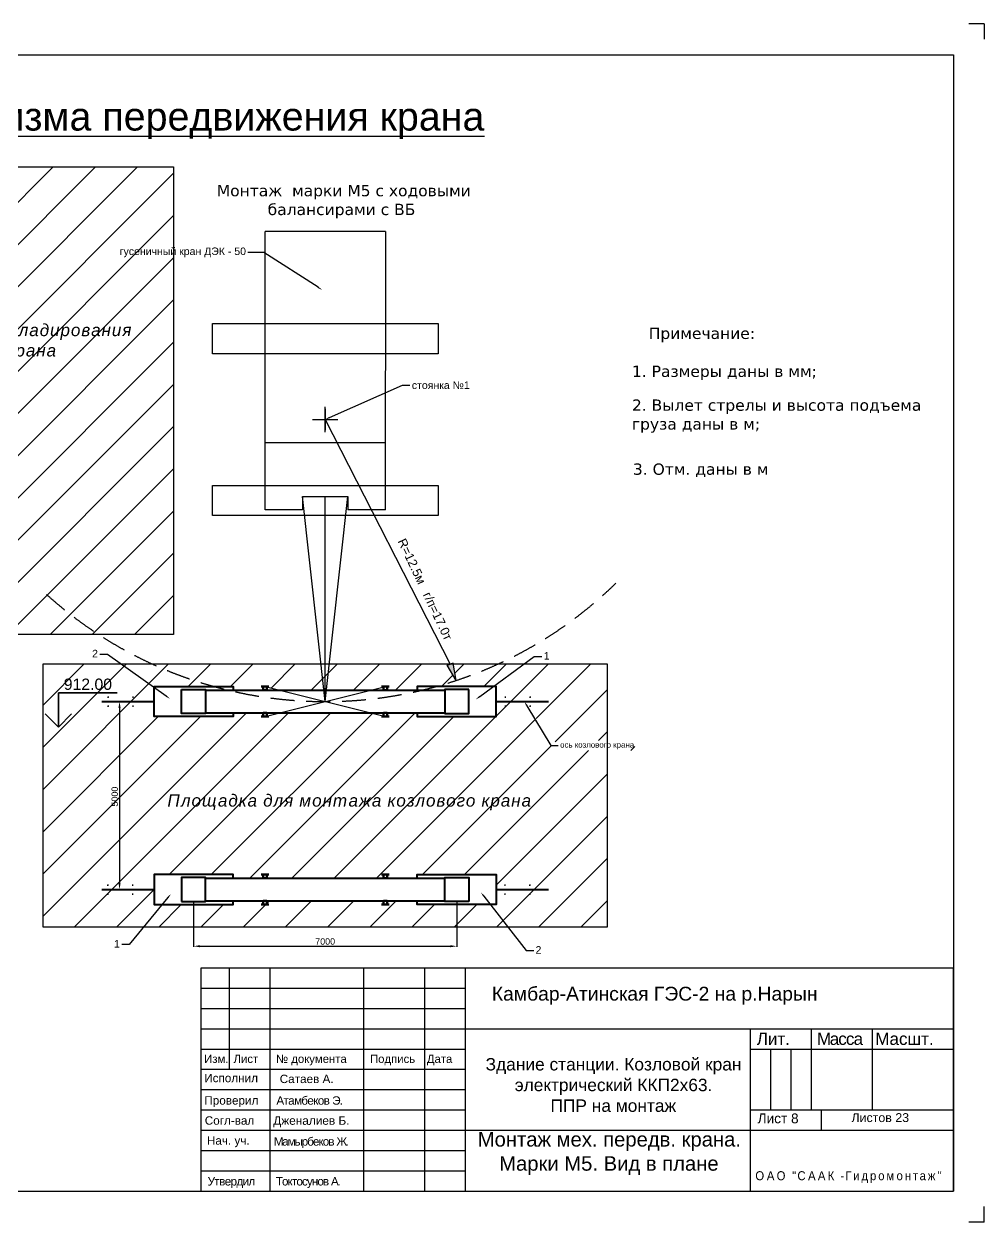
# Model space of a CAD drawing. Header units: millimetres. Extents: x 155577 to 993706, y -295114 to -113927.
# Drawn here: x 433994 to 459523, y -145780 to -113927 of the extents above; entities that cross this region are included whole.
import ezdxf
from ezdxf import colors
from ezdxf.entities.mleader import LeaderData, LeaderLine
from ezdxf.math import Vec2, Vec3

# ---------------------------------------------------------------- set-up
doc = ezdxf.new("R2010")
doc.units = ezdxf.units.MM
doc.linetypes.add('штриховая2', pattern=[9.525, 6.35, -3.175])
doc.layers.add('размер', color=84, linetype='Continuous', lineweight=18)
doc.styles.add('rom', font='times.ttf')
doc.styles.get("Standard").update_dxf_attribs({"font": 'arial.ttf'})
doc.dimstyles.new('ISO-25', dxfattribs={"dimtxt": 170, "dimasz": 170, "dimexe": 20, "dimexo": 10, "dimgap": 40, "dimtad": 1, "dimtxsty": 'Standard', "dimcen": 2.5, "dimadec": 0, "dimazin": 0, "dimtfac": 1, "dimtmove": 0, "dimatfit": 3, "dimfxl": 0, "dimarcsym": 0})

# ---------------------------------------------------------------- blocks, each defined once
blk = doc.blocks.new('*D180')
at = {"layer": 'Defpoints', "color": 0, "transparency": 16777216}
for p in [(438503, -137262), (445503, -137262), (445503, -138447)]:
    blk.add_point(p, dxfattribs=at)
at = {"layer": 'размер', "color": 0, "lineweight": -2, "transparency": 16777216}
for p, q in [((438503, -137272), (438503, -138467)), ((445503, -137272), (445503, -138467)), ((438673, -138447), (445333, -138447))]:
    blk.add_line(p, q, dxfattribs=at)
at = {"layer": 'размер', "color": 0, "transparency": 16777216}
for points in [[(438673, -138419), (438673, -138475), (438503, -138447)], [(445333, -138419), (445333, -138475), (445503, -138447)]]:
    blk.add_solid(points, dxfattribs=at)
at = {"layer": 'размер', "color": 0, "transparency": 16777216, "insert": (442003, -138320), "char_height": 170, "attachment_point": 5}
blk.add_mtext('7000', dxfattribs=at)
blk = doc.blocks.new('*D181')
at = {"layer": 'Defpoints', "color": 0, "transparency": 16777216}
for p in [(437453, -131942), (436535, -136942), (437453, -136942)]:
    blk.add_point(p, dxfattribs=at)
at = {"layer": 'размер', "color": 0, "lineweight": -2, "transparency": 16777216}
for p, q in [((437443, -131942), (436515, -131942)), ((436535, -132112), (436535, -136772)), ((437443, -136942), (436515, -136942))]:
    blk.add_line(p, q, dxfattribs=at)
at = {"layer": 'размер', "color": 0, "transparency": 16777216}
for points in [[(436507, -132112), (436563, -132112), (436535, -131942)], [(436507, -136772), (436563, -136772), (436535, -136942)]]:
    blk.add_solid(points, dxfattribs=at)
at = {"layer": 'размер', "color": 0, "transparency": 16777216, "insert": (436408, -134469), "char_height": 170, "attachment_point": 5, "rotation": 90}
blk.add_mtext('5000', dxfattribs=at)
blk = doc.blocks.new('А4 альбом')
at = {"color": 4}
for p, q in [((413335, -112676), (412964, -112676)), ((413335, -112676), (412964, -112676)), ((413335, -112676), (413335, -113047)), ((413335, -112676), (413335, -113047)), ((413335, -141634), (413335, -141262)), ((413335, -141634), (412964, -141634))]:
    blk.add_line(p, q, dxfattribs=at)
for p, q in [((369973, -113419), (412593, -113419)), ((412593, -113419), (412593, -140891)), ((369973, -140891), (412593, -140891))]:
    blk.add_line(p, q)
blk = doc.blocks.new('корпу ДЭК-50 в плане')
at = {"lineweight": 30}
for p, q in [((820324, 6403), (820327, 13803)), ((823527, 13801), (820327, 13803)), ((823527, 13801), (823522, 6401)), ((823501, 8178), (820323, 8180)), ((821324, 6752), (821323, 6402)), ((821324, 6752), (822524, 6752)), ((822524, 6752), (822524, 6402)), ((821323, 6402), (820324, 6403)), ((823524, 6401), (822524, 6402))]:
    blk.add_line(p, q, dxfattribs=at)

msp = doc.modelspace()

# ---------------------------------------------------------------- hatches: boundary and pattern name
h = msp.add_hatch()
h.set_pattern_fill('ANSI31', color=3, scale=250, style=0)
h.set_pattern_definition([(45, (17252.2, 137149.2), (-561.266, 561.266), [])])
h.paths.add_polyline_path([(437969.252, -117728.176), (429685.948, -117728.176), (429685.948, -130158.391), (437969.252, -130158.391)])
h.paths.add_polyline_path([(436558.953, -128486.905), (436558.953, -127896.196), (436817.548, -127896.196), (436817.548, -128486.905)], flags=24)
h.paths.add_polyline_path([(437220.151, -129737.601), (437220.151, -129145.5), (437478.746, -129145.5), (437478.746, -129737.601)], flags=24)
h.paths.add_polyline_path([(436321.402, -119820.239), (439747.732, -119820.239), (439747.732, -120182.449), (436321.402, -120182.449)], flags=9)
h.paths.add_polyline_path([(429807.842, -121848.756), (436793.787, -121848.756), (436793.787, -122892.104), (429807.842, -122892.104)], flags=24)
h.paths.add_polyline_path([(434476.72, -123161.355), (439086.421, -123161.355), (439086.421, -123684.333), (434476.72, -123684.333)], flags=9)
h = msp.add_hatch()
h.set_pattern_fill('ANSI31', color=256, scale=250, style=0)
h.set_pattern_definition([(45, (-204.2, -90787.95), (-561.266, 561.266), [])])
h.paths.add_polyline_path([(434503.299, -137941.55), (437173.436, -137941.55), (437667.814, -137341.55), (437453.299, -137341.55), (437453.299, -136541.55), (439553.299, -136541.55), (439553.299, -136641.55), (440353.299, -136641.55), (440353.299, -136541.55), (440453.299, -136541.55), (440453.299, -136641.55), (443553.299, -136641.55), (443553.299, -136541.55), (443653.299, -136541.55), (443653.299, -136641.55), (444453.299, -136641.55), (444453.299, -136541.55), (446553.299, -136541.55), (446553.299, -137341.55), (446397.576, -137341.55), (446863.838, -137941.55), (449503.299, -137941.55), (449503.299, -130941.55), (447298.174, -130941.55), (446479.334, -131541.55), (446553.299, -131541.55), (446553.299, -132341.55), (444453.299, -132341.55), (444453.299, -132241.55), (443653.299, -132241.55), (443653.299, -132341.55), (443553.299, -132341.55), (443553.299, -132329.05), (443203.299, -132241.55), (440803.299, -132241.55), (440453.299, -132329.05), (440453.299, -132341.55), (440353.299, -132341.55), (440353.299, -132241.55), (439553.299, -132241.55), (439553.299, -132341.55), (437453.299, -132341.55), (437453.299, -131568.573), (436570.053, -130941.55), (434503.299, -130941.55)])
h.paths.add_polyline_path([(437406.915, -130941.55, 0.039697388), (439055.504, -131541.55), (439553.299, -131541.55), (439553.299, -131641.55), (440353.299, -131641.55), (440353.299, -131541.55), (440453.299, -131541.55), (440453.299, -131554.05), (440803.299, -131641.55), (441970.797, -131641.55), (441893.658, -130941.55)])
h.paths.add_polyline_path([(437406.915, -130941.55), (436570.053, -130941.55), (437453.299, -131568.573), (437453.299, -131541.55), (439055.504, -131541.55, -0.039697388)])
h.paths.add_polyline_path([(444453.299, -131541.55), (444952.178, -131541.55, 0.012525877), (445482.624, -131380.514), (445249.551, -130975.599), (445326.931, -130947.72), (445323.779, -130941.55), (442113.825, -130941.55), (442036.826, -131641.55), (443203.299, -131641.55), (443553.299, -131554.05), (443553.299, -131541.55), (443653.299, -131541.55), (443653.299, -131641.55), (444453.299, -131641.55)], flags=16)
h.paths.add_polyline_path([(442003.811, -131641.55), (442036.826, -131641.55), (442113.825, -130941.55), (442003.742, -130941.55)], flags=17)
h.paths.add_polyline_path([(442003.732, -130941.55), (441893.658, -130941.55), (441970.797, -131641.55), (442003.808, -131641.55)], flags=17)
h.paths.add_polyline_path([(445483.042, -131380.376), (445483.252, -131381.605), (445482.624, -131380.514, -0.012525877), (444952.178, -131541.55), (446479.334, -131541.55), (447298.174, -130941.55), (446600.767, -130941.55, -0.027148059)])
h.paths.add_polyline_path([(446600.767, -130941.55), (445408.022, -130941.55), (445483.042, -131380.376, 0.027148059)], flags=17)
h.paths.add_polyline_path([(444453.299, -137341.55), (444453.299, -137241.55), (443653.299, -137241.55), (443653.299, -137341.55), (443553.299, -137341.55), (443553.299, -137241.55), (440453.299, -137241.55), (440453.299, -137341.55), (440353.299, -137341.55), (440353.299, -137241.55), (439553.299, -137241.55), (439553.299, -137341.55), (437667.814, -137341.55), (437173.436, -137941.55), (446863.838, -137941.55), (446397.576, -137341.55)], flags=16)
h.paths.add_polyline_path([(436278.899, -134764.585), (436278.899, -134172.484), (436537.494, -134172.484), (436537.494, -134764.585)], flags=24)
edge = h.paths.add_edge_path()
edge.add_line((448213.931, -132978.676), (450240.977, -132978.676))
edge.add_line((450240.977, -132978.676), (450240.977, -133245.32))
edge.add_line((450240.977, -133245.32), (448213.931, -133245.32))
edge.add_line((448213.931, -133245.32), (448213.931, -132978.676))
edge.add_line((448001.431, -133111.998), (448201.431, -133111.998))
edge.add_line((447367.427, -132053.087), (448001.431, -133111.998))
edge.add_line((447348.838, -132064.217), (447300.647, -131941.55))
edge.add_line((447300.647, -131941.55), (447386.017, -132041.957))
edge.add_line((447386.017, -132041.957), (447348.838, -132064.217))
h.paths.add_polyline_path([(434977.851, -131256.406), (436372.257, -131256.406), (436372.257, -131712.75), (434977.851, -131712.75)], flags=24)
h.paths.add_polyline_path([(437753.96, -134356.086), (447359.495, -134356.086), (447359.495, -134884.089), (437753.96, -134884.089)], flags=24)
msp.add_hatch(color=256).paths.add_polyline_path([(445404.311, -130919.842), (445326.931, -130947.72), (445249.551, -130975.599), (445483.252, -131381.605)])

# ---------------------------------------------------------------- linework, layer by layer
at = {"color": 2}
for p, q in [((442003.089, -124776.696), (442003.508, -124106.824)), ((442003.477, -124156.893), (442003.12, -124726.207)), ((441668.363, -124441.551), (442338.235, -124441.97)), ((441718.642, -124441.582), (442287.955, -124441.939))]:
    msp.add_line(p, q, dxfattribs=at)
for p, q in [((442003.299, -124441.55), (445326.931, -130947.72)), ((442003.841, -131941.415), (441403.299, -126491.76)), ((442003.841, -131941.415), (442003.299, -126491.76)), ((442003.841, -131941.415), (442603.299, -126491.76)), ((442003.841, -131941.55), (442003.299, -126993.64)), ((445249.551, -130975.599), (445326.931, -130947.72)), ((445483.252, -131381.605), (445249.551, -130975.599)), ((445404.311, -130919.842), (445326.931, -130947.72)), ((445483.252, -131381.605), (445404.311, -130919.842)), ((440403.299, -132341.55), (443603.299, -131541.55)), ((440403.299, -131541.55), (443603.299, -132341.55)), ((436218.731, -131821.55), (436243.731, -131821.55)), ((436231.231, -131809.05), (436231.231, -131834.05)), ((436878.731, -131821.55), (436903.731, -131821.55)), ((436878.731, -131821.55), (436903.731, -131821.55)), ((436878.731, -131821.55), (436903.731, -131821.55)), ((436878.731, -131821.55), (436903.731, -131821.55)), ((436891.231, -131809.05), (436891.231, -131834.05)), ((436891.231, -131809.05), (436891.231, -131834.05)), ((436891.231, -131809.05), (436891.231, -131834.05)), ((436891.231, -131809.05), (436891.231, -131834.05)), ((446778.731, -131821.55), (446803.731, -131821.55)), ((446778.731, -131821.55), (446803.731, -131821.55)), ((446778.731, -131821.55), (446803.731, -131821.55)), ((446791.231, -131809.05), (446791.231, -131834.05)), ((446791.231, -131809.05), (446791.231, -131834.05)), ((446791.231, -131809.05), (446791.231, -131834.05)), ((447438.731, -131821.55), (447463.731, -131821.55)), ((447451.231, -131809.05), (447451.231, -131834.05)), ((436218.731, -132061.55), (436243.731, -132061.55)), ((436231.231, -132049.05), (436231.231, -132074.05)), ((436878.731, -132061.55), (436903.731, -132061.55)), ((436878.731, -132061.55), (436903.731, -132061.55)), ((436878.731, -132061.55), (436903.731, -132061.55)), ((436878.731, -132061.55), (436903.731, -132061.55)), ((436891.231, -132049.05), (436891.231, -132074.05)), ((436891.231, -132049.05), (436891.231, -132074.05)), ((436891.231, -132049.05), (436891.231, -132074.05)), ((436891.231, -132049.05), (436891.231, -132074.05)), ((446778.731, -132061.55), (446803.731, -132061.55)), ((446778.731, -132061.55), (446803.731, -132061.55)), ((446778.731, -132061.55), (446803.731, -132061.55)), ((446791.231, -132049.05), (446791.231, -132074.05)), ((446791.231, -132049.05), (446791.231, -132074.05)), ((446791.231, -132049.05), (446791.231, -132074.05)), ((447438.731, -132061.55), (447463.731, -132061.55)), ((447451.231, -132049.05), (447451.231, -132074.05)), ((436208.731, -136821.55), (436233.731, -136821.55)), ((436221.231, -136809.05), (436221.231, -136834.05)), ((436868.731, -136821.55), (436893.731, -136821.55)), ((436868.731, -136821.55), (436893.731, -136821.55)), ((436868.731, -136821.55), (436893.731, -136821.55)), ((436868.731, -136821.55), (436893.731, -136821.55)), ((436881.231, -136809.05), (436881.231, -136834.05)), ((436881.231, -136809.05), (436881.231, -136834.05)), ((436881.231, -136809.05), (436881.231, -136834.05)), ((436881.231, -136809.05), (436881.231, -136834.05)), ((446768.731, -136821.55), (446793.731, -136821.55)), ((446768.731, -136821.55), (446793.731, -136821.55)), ((446768.731, -136821.55), (446793.731, -136821.55)), ((446781.231, -136809.05), (446781.231, -136834.05)), ((446781.231, -136809.05), (446781.231, -136834.05)), ((446781.231, -136809.05), (446781.231, -136834.05)), ((447428.731, -136821.55), (447453.731, -136821.55)), ((447441.231, -136809.05), (447441.231, -136834.05)), ((436208.731, -137061.55), (436233.731, -137061.55)), ((436221.231, -137049.05), (436221.231, -137074.05)), ((436868.731, -137061.55), (436893.731, -137061.55)), ((436868.731, -137061.55), (436893.731, -137061.55)), ((436868.731, -137061.55), (436893.731, -137061.55)), ((436868.731, -137061.55), (436893.731, -137061.55)), ((436881.231, -137049.05), (436881.231, -137074.05)), ((436881.231, -137049.05), (436881.231, -137074.05)), ((436881.231, -137049.05), (436881.231, -137074.05)), ((436881.231, -137049.05), (436881.231, -137074.05)), ((446768.731, -137061.55), (446793.731, -137061.55)), ((446768.731, -137061.55), (446793.731, -137061.55)), ((446768.731, -137061.55), (446793.731, -137061.55)), ((446781.231, -137049.05), (446781.231, -137074.05)), ((446781.231, -137049.05), (446781.231, -137074.05)), ((446781.231, -137049.05), (446781.231, -137074.05)), ((447428.731, -137061.55), (447453.731, -137061.55)), ((447441.231, -137049.05), (447441.231, -137074.05)), ((438706.587, -144963.315), (438706.587, -139017.375)), ((438706.587, -139017.375), (458706.567, -139017.375)), ((439463.343, -141720.075), (439463.343, -139017.375)), ((440544.423, -144963.315), (440544.423, -139017.375)), ((443030.907, -144963.315), (443030.907, -139017.375)), ((444652.527, -144963.315), (444652.527, -139017.375)), ((445733.607, -144963.315), (445733.607, -139017.375)), ((458706.567, -139017.375), (458706.567, -144963.315)), ((438706.587, -139557.915), (445733.607, -139557.915)), ((438706.587, -140098.455), (445733.607, -140098.455)), ((438706.587, -140638.995), (458706.567, -140638.995)), ((438706.587, -140638.995), (458706.567, -140638.995)), ((453301.167, -140638.995), (453301.167, -144963.315)), ((454922.787, -140638.995), (454922.787, -142801.155)), ((456544.407, -140638.995), (456544.407, -142801.155)), ((438706.587, -141179.535), (445733.607, -141179.535)), ((453301.167, -141179.535), (458706.567, -141179.535)), ((453841.707, -141179.535), (453841.707, -142801.155)), ((454382.247, -141179.535), (454382.247, -142801.155)), ((438706.587, -141720.075), (445733.607, -141720.075)), ((438706.587, -141720.075), (445733.607, -141720.075)), ((438706.587, -142260.615), (445733.607, -142260.615)), ((438706.587, -142260.615), (445733.607, -142260.615)), ((438706.587, -142801.155), (445733.607, -142801.155)), ((453301.167, -142801.155), (458706.567, -142801.155)), ((455189.27, -142801.155), (455189.27, -143341.695)), ((438706.587, -143341.695), (458706.567, -143341.695)), ((438706.587, -143882.235), (445733.607, -143882.235)), ((438706.587, -143882.235), (445733.607, -143882.235)), ((438706.587, -144422.775), (445733.607, -144422.775))]:
    msp.add_line(p, q)
at = {"lineweight": 50}
for p, q in [((440303.299, -131541.55), (440503.299, -131541.55)), ((440353.299, -131641.55), (440353.299, -131541.55)), ((440353.299, -131541.55), (440453.299, -131541.55)), ((440453.299, -131641.55), (440453.299, -131541.55)), ((443503.299, -131541.55), (443703.299, -131541.55)), ((443553.299, -131641.55), (443553.299, -131541.55)), ((443553.299, -131541.55), (443653.299, -131541.55)), ((443653.299, -131641.55), (443653.299, -131541.55)), ((440453.299, -131641.55), (440353.299, -131641.55)), ((443653.299, -131641.55), (443553.299, -131641.55)), ((440303.299, -132341.55), (440503.299, -132341.55)), ((440353.299, -132241.55), (440353.299, -132341.55)), ((440453.299, -132241.55), (440353.299, -132241.55)), ((440353.299, -132341.55), (440453.299, -132341.55)), ((440453.299, -132241.55), (440453.299, -132341.55)), ((443503.299, -132341.55), (443703.299, -132341.55)), ((443553.299, -132241.55), (443553.299, -132341.55)), ((443653.299, -132241.55), (443553.299, -132241.55)), ((443553.299, -132341.55), (443653.299, -132341.55)), ((443653.299, -132241.55), (443653.299, -132341.55)), ((440303.299, -136541.55), (440503.299, -136541.55)), ((440353.299, -136641.55), (440353.299, -136541.55)), ((440353.299, -136541.55), (440453.299, -136541.55)), ((440453.299, -136641.55), (440353.299, -136641.55)), ((440453.299, -136641.55), (440453.299, -136541.55)), ((443503.299, -136541.55), (443703.299, -136541.55)), ((443553.299, -136641.55), (443553.299, -136541.55)), ((443553.299, -136541.55), (443653.299, -136541.55)), ((443653.299, -136641.55), (443553.299, -136641.55)), ((443653.299, -136641.55), (443653.299, -136541.55)), ((440353.299, -137241.55), (440353.299, -137341.55)), ((440453.299, -137241.55), (440353.299, -137241.55)), ((440453.299, -137241.55), (440453.299, -137341.55)), ((443553.299, -137241.55), (443553.299, -137341.55)), ((443653.299, -137241.55), (443553.299, -137241.55)), ((443653.299, -137241.55), (443653.299, -137341.55)), ((440303.299, -137341.55), (440503.299, -137341.55)), ((440353.299, -137341.55), (440453.299, -137341.55)), ((443503.299, -137341.55), (443703.299, -137341.55)), ((443553.299, -137341.55), (443653.299, -137341.55))]:
    msp.add_line(p, q, dxfattribs=at)
at = {"lineweight": 40}
for p, q in [((438823.299, -131641.55), (445183.299, -131641.55)), ((438823.299, -132241.55), (445183.299, -132241.55)), ((438823.299, -136641.55), (445183.299, -136641.55)), ((438823.299, -137241.55), (445183.299, -137241.55))]:
    msp.add_line(p, q, dxfattribs=at)
at = {"color": 176, "lineweight": 40}
for p, q in [((436063.299, -131941.55), (437453.299, -131941.55)), ((446553.299, -131941.55), (447943.299, -131941.55)), ((436063.299, -136941.55), (437453.299, -136941.55)), ((446553.299, -136941.55), (447943.299, -136941.55))]:
    msp.add_line(p, q, dxfattribs=at)
msp.add_lwpolyline([(437969.252, -130158.391), (429685.948, -130158.391), (429685.948, -117728.176), (437969.252, -117728.176)], close=True)
at = {"lineweight": 30}
for points in [[(445003.601, -121893.644), (445003.601, -122693.644), (439003.601, -122693.644), (439003.601, -121893.644)], [(445003.694, -126193.64), (445003.694, -126993.64), (439003.694, -126993.64), (439003.694, -126193.64)]]:
    msp.add_lwpolyline(points, close=True, dxfattribs=at)
at = {"color": 32}
msp.add_lwpolyline([(434503.299, -130941.55), (449503.299, -130941.55), (449503.299, -137941.55), (434503.299, -137941.55)], close=True, dxfattribs=at)
at = {"lineweight": 40}
for points in [[(439553.299, -132241.55), (439553.299, -132341.55), (437453.299, -132341.55), (437453.299, -131541.55), (439553.299, -131541.55), (439553.299, -131641.55)], [(444453.299, -132241.55), (444453.299, -132341.55), (446553.299, -132341.55), (446553.299, -131541.55), (444453.299, -131541.55), (444453.299, -131641.55)], [(439553.299, -136641.55), (439553.299, -136541.55), (437453.299, -136541.55), (437453.299, -137341.55), (439553.299, -137341.55), (439553.299, -137241.55)], [(444453.299, -136641.55), (444453.299, -136541.55), (446553.299, -136541.55), (446553.299, -137341.55), (444453.299, -137341.55), (444453.299, -137241.55)]]:
    msp.add_lwpolyline(points, dxfattribs=at)
msp.add_lwpolyline([(434907.981, -132624.379), (434907.981, -131713.306), (436474.895, -131713.306), (434907.981, -131713.306), (434907.981, -132624.379), (435261.534, -132270.826), (434907.981, -132624.379), (434554.427, -132270.826)])
for points in [[(438183.299, -131621.55), (438823.299, -131621.55), (438823.299, -132261.55), (438183.299, -132261.55)], [(445823.299, -131621.55), (445183.299, -131621.55), (445183.299, -132261.55), (445823.299, -132261.55)], [(438183.299, -137261.55), (438823.299, -137261.55), (438823.299, -136621.55), (438183.299, -136621.55)], [(445823.299, -137261.55), (445183.299, -137261.55), (445183.299, -136621.55), (445823.299, -136621.55)]]:
    msp.add_lwpolyline(points, close=True, dxfattribs=at)
at = {"linetype": 'штриховая2', "ltscale": 100}
msp.add_arc((442003.841, -120875.686), 11065.864, 227.9528867, 314.2885231, dxfattribs=at)

# ---------------------------------------------------------------- block references
at = {"xscale": 1.100000000005821, "yscale": 1.100000000005821, "zscale": 1.1}
msp.add_blockref('А4 альбом', (4854.569, 10016.958), dxfattribs=at)
msp.add_blockref('корпу ДЭК-50 в плане', (-379920.251, -133243.731))

# ---------------------------------------------------------------- texts
at = {"attachment_point": 1}
for s, insert, char_height, width in [('\\pi1500.6;{\\LМонтаж механизма передвижения крана}', (424842.774, -116011.079), 750, 22775.49681), ('\\pi239.73;{\\fVerdana|b0|i0|c204|p34;Монтаж  марки М5 с ходовыми \\P\\pi1590.7;балансирами с ВБ}', (438882.45, -118207.684), 300, 7027.28536), ('{\\fArial|b0|i1|c204|p34;\\H1.5x;\\T1.1;Площадка для складирования\\Pм/конструкций крана}', (429861.896, -121902.81), 216.216, 7004.56016), ('{\\fVerdana|b0|i0|c204|p34;Примечание:}', (450607.366, -122001.74), 300, 3384.09673), ('{\\fVerdana|b0|i0|c204|p34;1. Размеры даны в мм;}', (450161.146, -123011.047), 300, 5351.06305), ('{\\fVerdana|b0|i0|c0|p34;2\\fVerdana|b0|i0|c204|p34;. Вылет стрелы и высота подъема груза даны в м;\\H1.8516x; }', (450161.146, -123911.079), 300, 7949.70381), ('{\\fVerdana|b0|i0|c0|p34;3\\fVerdana|b0|i0|c204|p34;. Отм. даны в м}', (450186.347, -125612.193), 300, 5294.04981), ('912.00', (435052.851, -131331.406), 300, 829.39728), ('{\\fArial|b0|i1|c204|p34;\\H1.5x;\\T1.1;Площадка для монтажа козлового крана}', (437808.014, -134410.14), 216.216, 9854.21181), ('Камбар-Атинская ГЭС-2 на р.Нарын', (446434.588, -139525.508), 367.5672, 12733.9964), ('{\\H1.5x;Лит.}', (453478.523, -140746.064), 216.216, 1007.23318), ('{\\H1.5x;\\T0.9;Масса}', (455080.611, -140746.064), 216.216, 1007.23318), ('{\\H1.5x;Масшт.}', (456631.621, -140746.064), 216.216, 1007.23318), ('Изм.', (438784.934, -141333.203), 216.216, 2541.18786), ('Лист', (439566.789, -141333.203), 216.216, 2541.18786), ('{\\fArial|b0|i0|c204|p34;№ документа}', (440694.297, -141333.203), 216.216, 2541.18786), ('Подпись ', (443194.71, -141333.203), 216.216, 1313.58627), ('Дата', (444706.312, -141333.203), 216.216, 599.30808), ('\\pi112.54;Здание станции. Козловой кран \\P\\pi889.14;электрический ККП2х63.\\P\\pi1838.2;ППР на монтаж', (446156.079, -141420.241), 330, 6982.87232), ('Исполнил', (438787.468, -141839.996), 222.75, 1269.67192), ('Сатаев А.', (440795.307, -141862.563), 222.75, 2184.45355), ('Проверил', (438789.992, -142434.461), 222.75, 1269.67192), ('{\\T0.9;Атамбеков Э}.', (440705.488, -142437.414), 222.75, 2343.21832), ('Согл-вал', (438801.365, -142968.934), 222.75, 1269.67192), ('Дженалиев Б.', (440623.191, -142969.291), 225, 2074.74154), ('Лист 8', (453502.869, -142894.284), 259.4592, 1780.78844), ('Листов 23', (455997.689, -142885.818), 235.872, 1618.89858), ('Нач. уч.', (438858.52, -143500.421), 222.75, 1716.14349), ('{\\T0.85;Мамырбеков Ж\\T0.75;.}', (440638.866, -143525.436), 222.75, 2563.54863), ('\\pi326.26;Монтаж мех. передв. крана. \\P\\pi897.2;Марки М5. Вид в плане', (445733.607, -143388.094), 385, 7567.56), ('{\\T0.9;Утвердил}', (438877.312, -144585.804), 222.75, 1269.67192), ('{\\T0.85;Токтосунов А.}', (440692.652, -144585.804), 222.75, 2626.17762)]:
    msp.add_mtext(s, dxfattribs=dict(at, insert=insert, char_height=char_height, width=width))
at = {"insert": (444138.177, -127576.677), "char_height": 235.872, "width": 3455.08372, "attachment_point": 1, "rotation": 295.2827742}
msp.add_mtext('R=12.5м   г/п=17.0т', dxfattribs=at)
at = {"linetype": 'Continuous', "insert": (455935.496, -144584.701), "char_height": 355.811919, "width": 5092.95781, "attachment_point": 5, "style": 'rom'}
msp.add_mtext('{\\fArial|b0|i0|c204|p34;\\H0.6733x;\\W0.9;\\T1.3;ОАО "СААК \\fArial|b0|i0|c0|p34;-\\fArial|b0|i0|c204|p34;Гидромонтаж\\fArial|b0|i0|c0|p34;"\\Fsimplex|c0;\\H1.485x;\\Q12;\\T1; }', dxfattribs=at)

# ---------------------------------------------------------------- dimensions: what is measured, and where the dimension line sits
at = {"layer": 'размер'}
dim = msp.add_linear_dim(base=(436534.994, -136941.55), p1=(437453.299, -131941.55), p2=(437453.299, -136941.55), angle=90, dimstyle='ISO-25', dxfattribs=at)
dim.commit()
dim.dimension.update_dxf_attribs({"geometry": '*D181', "text_midpoint": (436534.994, -134468.535), "dimtype": 160})
dim = msp.add_linear_dim(base=(445503.299, -138447.045), p1=(438503.299, -137261.55), p2=(445503.299, -137261.55), dimstyle='ISO-25', dxfattribs=at)
dim.commit()
dim.dimension.update_dxf_attribs({"geometry": '*D180', "text_midpoint": (442003.299, -138447.045), "dimtype": 160})

# ---------------------------------------------------------------- leaders
ml = msp.add_multileader_mtext('Standard', dxfattribs=at)
ml.set_content('гусеничный кран ДЭК - 50', color=256)
ml.set_leader_properties()
ml.build(insert=Vec2(0, 0))
ml.multileader.update_dxf_attribs({"dogleg_length": 200, "arrow_head_size": 130})
ctx = ml.context
ctx.base_point, ctx.char_height, ctx.arrow_head_size, ctx.landing_gap_size, ctx.plane_origin = Vec3(436521.336, -119999.639), 200, 130, 50, Vec3(442438.854, -121477.224)
ctx.text_align_type = 2
notes = []
notes.append((ctx, [(0, (1, 1, 0), (440375.661, -119999.639), (-1, 0), 427.995, [(0, [(441922.947, -120998.431)], 0, [])])]))
ctx.mtext.insert, ctx.mtext.alignment, ctx.mtext.flow_direction = Vec3(439897.666, -119870.239), 3, 5
ml = msp.add_multileader_mtext('Standard', dxfattribs=at)
ml.set_content('стоянка №1', color=256)
ml.set_leader_properties()
ml.build(insert=Vec2(0, 0))
ml.multileader.update_dxf_attribs({"dogleg_length": 200, "arrow_head_size": 130})
ctx = ml.context
ctx.base_point, ctx.char_height, ctx.arrow_head_size, ctx.landing_gap_size, ctx.plane_origin = Vec3(444257.978, -123533.02), 200, 130, 50, Vec3(442003.299, -124441.55)
notes.append((ctx, [(1, (1, 1, 0), (444057.978, -123533.02), (1, 0), 200, [(0, [(442003.299, -124441.55)], 0, [])])]))
ctx.mtext.insert, ctx.mtext.flow_direction = Vec3(444307.978, -123431.383), 5
ml = msp.add_multileader_mtext('Standard', dxfattribs=at)
ml.set_content('2', color=256)
ml.set_leader_properties()
ml.build(insert=Vec2(0, 0))
ml.multileader.update_dxf_attribs({"dogleg_length": 200, "arrow_head_size": 130})
ctx = ml.context
ctx.base_point, ctx.char_height, ctx.arrow_head_size, ctx.landing_gap_size, ctx.plane_origin = Vec3(435778.566, -130686.681), 200, 130, 50, Vec3(437878.285, -131870.274)
ctx.text_align_type = 2
notes.append((ctx, [(1, (1, 1, 0), (436211.035, -130686.681), (-1, 0), 200, [(0, [(437878.285, -131870.274)], 0, [])])]))
ctx.mtext.insert, ctx.mtext.alignment, ctx.mtext.flow_direction = Vec3(435961.035, -130566.681), 3, 5
ml = msp.add_multileader_mtext('Standard', dxfattribs=at)
ml.set_content('1', color=256)
ml.set_leader_properties()
ml.build(insert=Vec2(0, 0))
ml.multileader.update_dxf_attribs({"dogleg_length": 200, "arrow_head_size": 130})
ctx = ml.context
ctx.base_point, ctx.char_height, ctx.arrow_head_size, ctx.landing_gap_size, ctx.plane_origin = Vec3(447765.068, -130745.985), 200, 130, 50, Vec3(446010.094, -131885.384)
notes.append((ctx, [(0, (1, 1, 0), (447565.068, -130745.985), (1, 0), 200, [(0, [(446010.094, -131885.384)], 0, [])])]))
ctx.mtext.insert, ctx.mtext.flow_direction = Vec3(447815.068, -130625.985), 5
ml = msp.add_multileader_mtext('Standard', dxfattribs=at)
ml.set_content('ось козлового крана', color=256)
ml.set_leader_properties()
ml.build(insert=Vec2(0, 0))
ml.multileader.update_dxf_attribs({"dogleg_length": 200, "arrow_head_size": 130})
ctx = ml.context
ctx.base_point, ctx.char_height, ctx.arrow_head_size, ctx.landing_gap_size, ctx.plane_origin = Vec3(448201.431, -133111.998), 150, 130, 50, Vec3(447889.166, -131941.55)
notes.append((ctx, [(1, (1, 1, 0), (448001.431, -133111.998), (1, 0), 200, [(0, [(447300.647, -131941.55)], 0, [])])]))
ctx.mtext.insert, ctx.mtext.flow_direction = Vec3(448251.431, -133016.176), 5
ml = msp.add_multileader_mtext('Standard', dxfattribs=at)
ml.set_content('1', color=256)
ml.set_leader_properties()
ml.build(insert=Vec2(0, 0))
ml.multileader.update_dxf_attribs({"dogleg_length": 200, "arrow_head_size": 130})
ctx = ml.context
ctx.base_point, ctx.char_height, ctx.arrow_head_size, ctx.landing_gap_size, ctx.plane_origin = Vec3(436419.547, -138403.001), 200, 130, 50, Vec3(437903.542, -137055.46)
ctx.text_align_type = 2
notes.append((ctx, [(0, (1, 1, 0), (436793.217, -138403.001), (-1, 0), 200, [(0, [(437903.542, -137055.46)], 0, [])])]))
ctx.mtext.insert, ctx.mtext.alignment, ctx.mtext.flow_direction = Vec3(436543.217, -138283.001), 3, 5
ml = msp.add_multileader_mtext('Standard', dxfattribs=at)
ml.set_content('2', color=256)
ml.set_leader_properties()
ml.build(insert=Vec2(0, 0))
ml.multileader.update_dxf_attribs({"dogleg_length": 200, "arrow_head_size": 130})
ctx = ml.context
ctx.base_point, ctx.char_height, ctx.arrow_head_size, ctx.landing_gap_size, ctx.plane_origin = Vec3(447548.022, -138564.612), 200, 130, 50, Vec3(446142.526, -137013.345)
notes.append((ctx, [(0, (1, 1, 0), (447348.022, -138564.612), (1, 0), 200, [(0, [(446142.526, -137013.345)], 0, [])])]))
ctx.mtext.insert, ctx.mtext.flow_direction = Vec3(447598.022, -138444.612), 5
for ctx, leaders in notes:
    for number, flags, end, landing, length, lines in leaders:
        leader = LeaderData()
        leader.index, (leader.has_last_leader_line, leader.has_dogleg_vector, leader.attachment_direction) = number, flags
        leader.last_leader_point, leader.dogleg_vector, leader.dogleg_length = Vec3(end), Vec3(landing), length
        for number, points, colour, breaks in lines:
            line = LeaderLine()
            line.index, line.vertices, line.color, line.breaks = number, Vec3.list(points), colors.encode_raw_color(colour), breaks
            leader.lines.append(line)
        ctx.leaders.append(leader)

doc.saveas('drawing.dxf')
